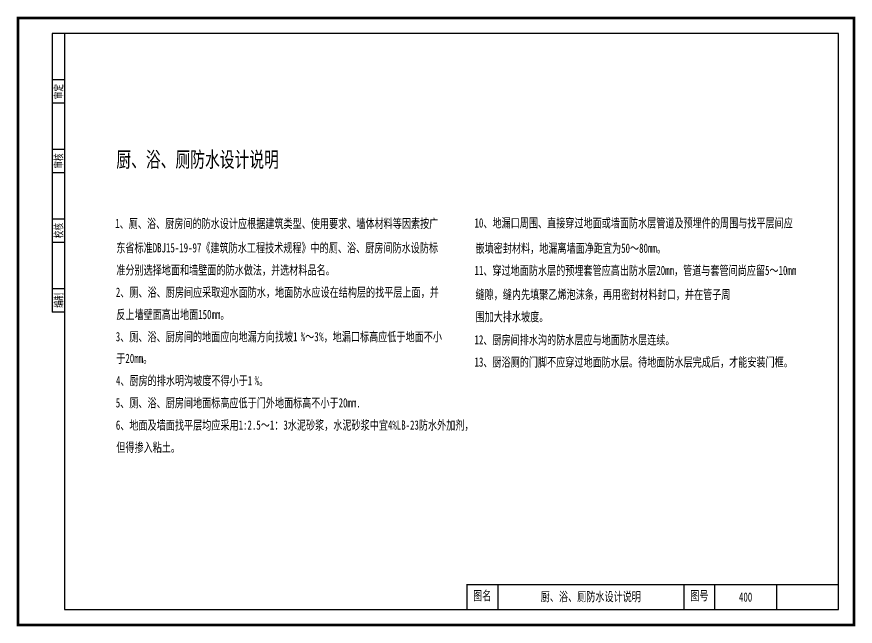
# Model space of a CAD drawing. Extents: x -1435 to -294, y -762 to 85.
# Drawn here: x -1435.2 to -1164.4, y -334 to -137.2 of the extents above; entities that cross this region are included whole.
import ezdxf

# ---------------------------------------------------------------- set-up
doc = ezdxf.new("R2010")
doc.units = 0
doc.layers.get('0').update_dxf_attribs({"linetype": 'CONTINUOUS'})
doc.styles.get("Standard").update_dxf_attribs({"font": 'SimSun.ttf', "width": 0.7, "height": 2.5})

msp = doc.modelspace()

# ---------------------------------------------------------------- linework, layer by layer
for p, q in [((-1169.82, -142.59), (-1423.82, -142.59)), ((-1423.82, -142.59), (-1423.82, -232.59)), ((-1419.82, -142.59), (-1419.82, -328.59)), ((-1169.82, -328.59), (-1169.82, -142.59)), ((-1419.82, -157.59), (-1423.82, -157.59)), ((-1419.82, -165.09), (-1423.82, -165.09)), ((-1419.82, -180.09), (-1423.82, -180.09)), ((-1419.82, -187.59), (-1423.82, -187.59)), ((-1419.82, -202.59), (-1423.82, -202.59)), ((-1419.82, -210.09), (-1423.82, -210.09)), ((-1419.82, -225.09), (-1423.82, -225.09)), ((-1419.82, -232.59), (-1423.82, -232.59)), ((-1289.82, -320.59), (-1289.82, -328.59)), ((-1279.82, -320.59), (-1279.82, -328.59)), ((-1219.82, -320.59), (-1219.82, -328.59)), ((-1209.82, -320.59), (-1209.82, -328.59)), ((-1189.82, -320.59), (-1189.82, -328.59)), ((-1419.82, -328.59), (-1169.82, -328.59))]:
    msp.add_line(p, q)
for points, const_width in [([(-1434.82, -333.59), (-1164.82, -333.59), (-1164.82, -137.59), (-1434.82, -137.59), (-1434.82, -333.59)], 0.8), ([(-1169.82, -320.59), (-1289.82, -320.59), (-1289.82, -328.59)], 0.4), ([(-1279.82, -328.59), (-1279.82, -320.59)], 0.2), ([(-1219.82, -328.59), (-1219.82, -320.59)], 0.2), ([(-1209.82, -320.59), (-1209.82, -328.59)], 0.2), ([(-1189.82, -328.59), (-1189.82, -320.59)], 0.2)]:
    msp.add_lwpolyline(points, dxfattribs=dict(const_width=const_width))

# ---------------------------------------------------------------- texts
at = {"color": 7, "width": 0.7}
for s, height, p in [('厨、浴、厕防水设计说明', 5, (-1403.07, -185.76)), ('1、厕、浴、厨房间的防水设计应根据建筑类型、使用要求、墙体材料等因素按广', 3, (-1403.41, -205.43)), ('10、地漏口周围、直接穿过地面或墙面防水层管道及预埋件的周围与找平层间应', 3, (-1287.38, -205.24)), ('东省标准DBJ15-19-97《建筑防水工程技术规程》中的厕、浴、厨房间防水设防标', 3, (-1403.07, -213.28)), ('嵌填密封材料，地漏离墙面净距宜为50～80mm。', 3, (-1287.05, -213.41)), ('准分别选择地面和墙壁面的防水做法，并选材料品名。', 3, (-1403.07, -220.44)), ('11、穿过地面防水层的预埋套管应高出防水层20mm，管道与套管间尚应留5～10mm', 3, (-1287.38, -220.59)), ('2、厕、浴、厨房间应采取迎水面防水，地面防水应设在结构层的找平层上面，并', 3, (-1403.22, -227.63)), ('缝隙，缝内先填聚乙烯泡沫条，再用密封材料封口，并在管子周', 3, (-1287.05, -228.34)), ('反上墙壁面高出地面150mm。', 3, (-1403.07, -234.81)), ('围加大排水坡度。', 3, (-1287.05, -235.54)), ('3、厕、浴、厨房间的地面应向地漏方向找坡1', 3, (-1403.25, -241.99)), ('%～3', 3, (-1343.51, -241.99)), ('%，地漏口标高应低于地面不小', 3, (-1337.54, -241.99)), ('12、厨房间排水沟的防水层应与地面防水层连续。', 3, (-1287.38, -243)), ('于20mm。', 3, (-1403.07, -248.99)), ('13、厨浴厕的门脚不应穿过地面防水层。待地面防水层完成后，才能安装门框。', 3, (-1287.38, -250.18)), ('4、厨房的排水明沟坡度不得小于1', 3, (-1403.18, -256.16)), ('%。', 3, (-1358.38, -256.16)), ('5、厕、浴、厨房间地面标高应低于门外地面标高不小于20mm.', 3, (-1403.25, -263.34)), ('6、地面及墙面找平层均应采用1:2.5～1：3水泥砂浆，水泥砂浆中宜4%LB-23防水外加剂，', 3, (-1403.21, -270.53)), ('但得掺入粘土。', 3, (-1403.07, -277.71))]:
    msp.add_text(s, height=height, dxfattribs=at).set_placement(p)
at = {"char_height": 2.5, "width": 18.801, "attachment_point": 7, "rotation": 90}
for s, insert in [('审定', (-1420.14, -163.82)), ('审核', (-1420.14, -186.21)), ('校核', (-1420.14, -208.67)), ('编制', (-1420.14, -231.17))]:
    msp.add_mtext(s, dxfattribs=dict(at, insert=insert))
at = {"char_height": 3}
for s, insert, width, attachment_point in [('\\fTxt|b0|i0|c134|p2;图名', (-1287.83, -322.59), 18.801, 1), ('厨、浴、厕防水设计说明', (-1249.82, -324.59), 60, 5), ('\\fTxt|b0|i0|c134|p2;图号', (-1217.69, -322.59), 18.801, 1), ('400', (-1199.82, -324.59), 20, 5)]:
    msp.add_mtext(s, dxfattribs=dict(at, insert=insert, width=width, attachment_point=attachment_point))

doc.saveas('drawing.dxf')
